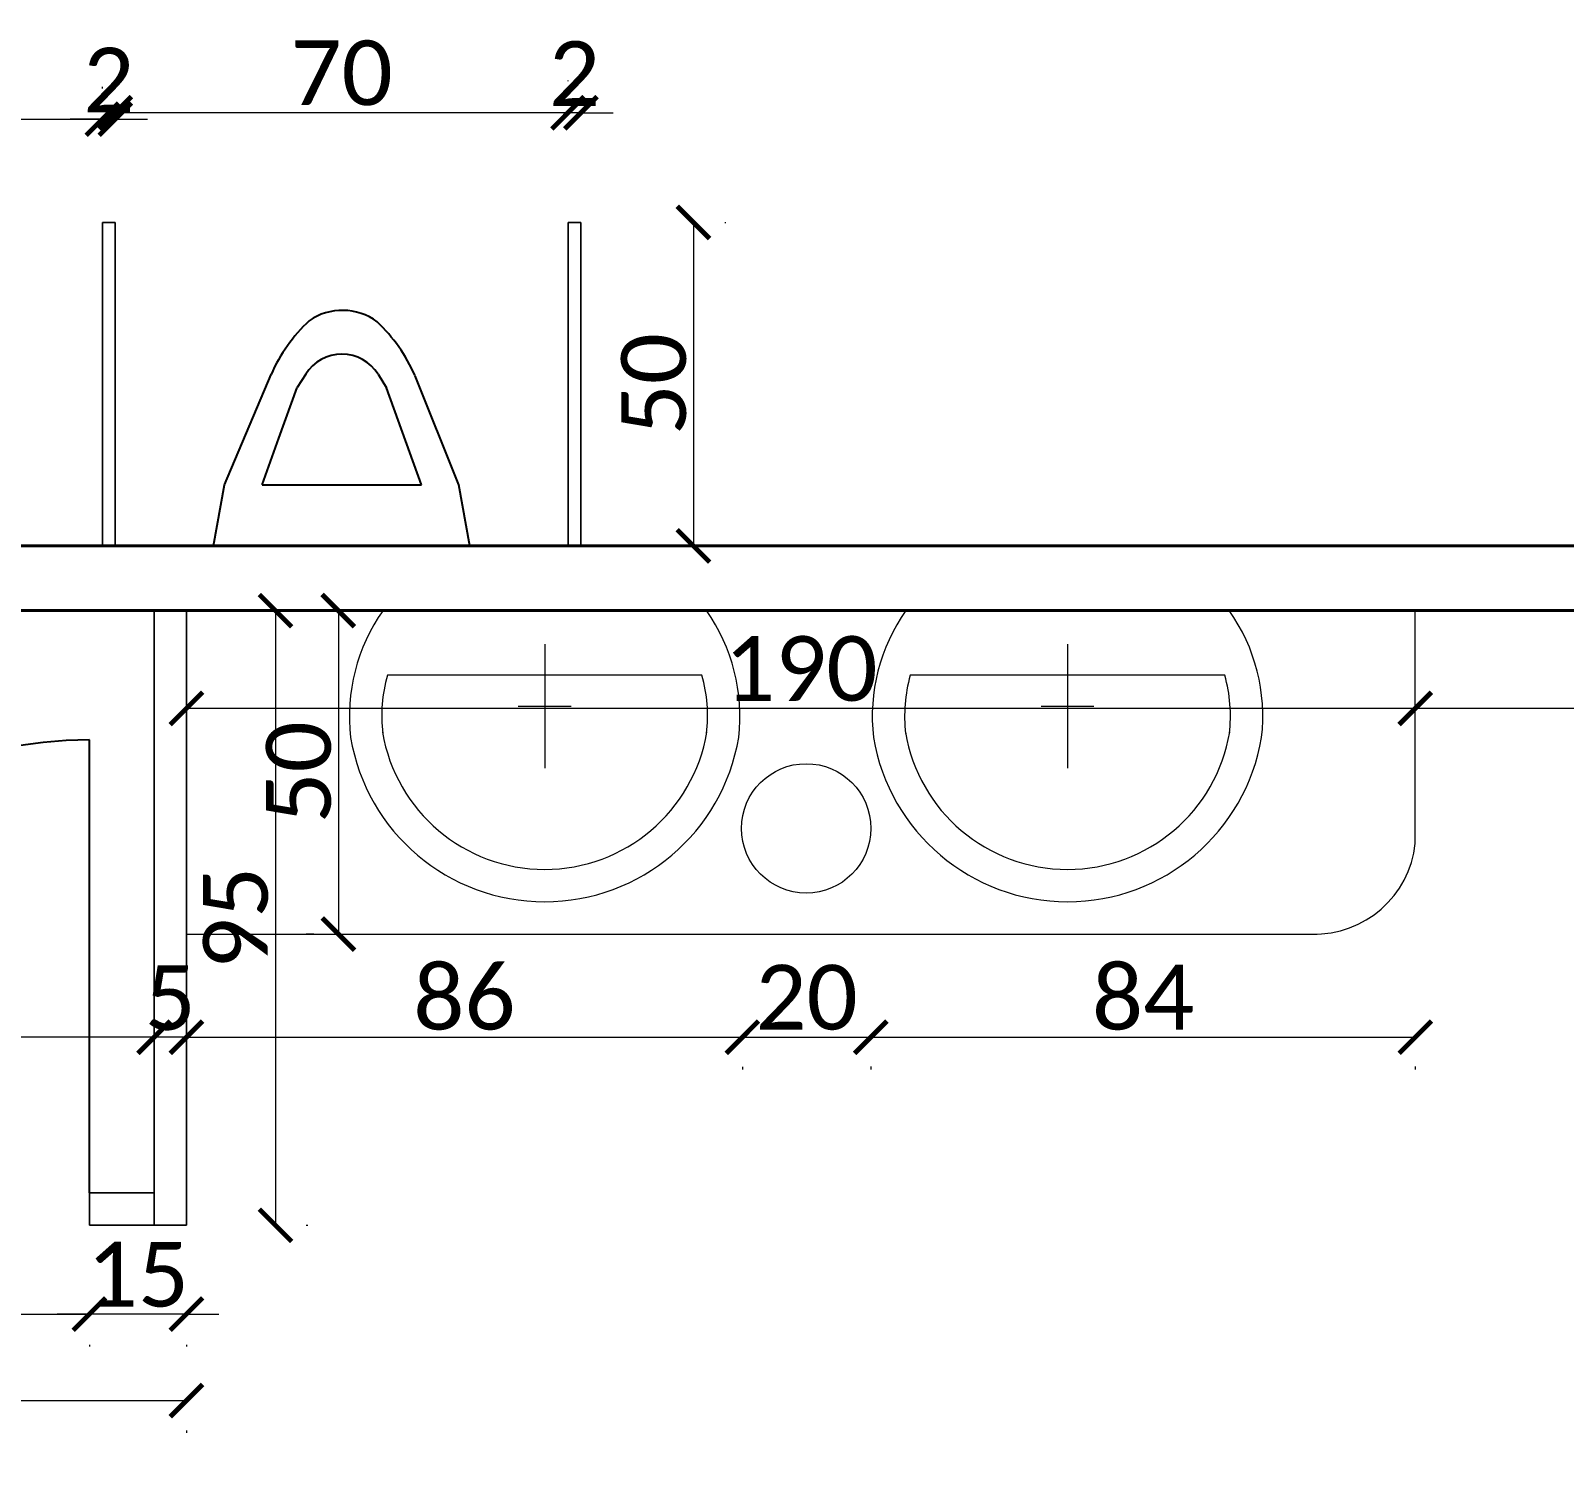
# Model space of a CAD drawing. Header units: centimetres. Extents: x -26724 to 60145, y -23645 to 6771.
# Drawn here: x 312.6 to 549.7, y 4637.1 to 4859.6 of the extents above; entities that cross this region are included whole.
import ezdxf

# ---------------------------------------------------------------- set-up
doc = ezdxf.new("R2010")
doc.units = ezdxf.units.CM
doc.linetypes.add('AUSGEZOGEN', pattern=[0])
doc.linetypes.add('PUNKT2_S9', pattern=[0.35, 0.15, -0.1, 0, -0.1])
for name, color, linetype, lineweight in [('2.IZGLED', 7, 'Continuous', 13), ('4.KOTE', 88, 'Continuous', 15), ('namjestaj', 150, 'Continuous', 5), ('vrata', 83, 'Continuous', 18), ('XR$5$Spezialverglasung', 252, 'PUNKT2_S9', 13), ('XR$5$Wand Mauerwerk nicht tragend', 252, 'PUNKT2_S9', 13), ('XR$6$STANDARD_1', 7, 'AUSGEZOGEN', 13), ('zid', 7, 'Continuous', 40)]:
    doc.layers.add(name, color=color, linetype=linetype, lineweight=lineweight)
doc.styles.get("Standard").update_dxf_attribs({"font": 'calibri.ttf'})
doc.dimstyles.new('ja 1 50', dxfattribs={"dimtxt": 10, "dimasz": 5, "dimexe": 5, "dimexo": 5, "dimgap": 1, "dimtad": 1, "dimdec": 0, "dimtxsty": 'Standard', "dimblk": 'ARCHTICK', "dimcen": 2.5, "dimclrd": 256, "dimclrt": 7, "dimadec": 0, "dimazin": 0, "dimtfac": 1, "dimtdec": 0, "dimtix": 1, "dimtmove": 1, "dimatfit": 3, "dimldrblk": 'ARCHTICK', "dimfxl": 10, "dimfxlon": 1, "dimlwd": 0, "dimlwe": 9, "dimarcsym": 0})

# ---------------------------------------------------------------- blocks, each defined once
blk = doc.blocks.new('gggggg')
at = {"layer": 'namjestaj'}
for p, q in [((-427.02, 2877.23), (-427.02, 2858.11)), ((-402.7, 2872.44), (-451.34, 2872.44)), ((-431.11, 2867.67), (-422.93, 2867.67))]:
    blk.add_line(p, q, dxfattribs=at)
for centre, radius, start, end in [((-429.01, 2866.13), 28.2, 144.6736, 186.7057), ((-425.03, 2866.13), 28.2, 353.2943, 35.3264), ((-429.01, 2866.13), 23.2, 164.2253, 186.7057), ((-425.03, 2866.13), 23.2, 353.2943, 15.7747), ((-427.02, 2867.86), 30.42, 189.4953, 350.5047), ((-427.02, 2867.86), 25.42, 189.4953, 350.5047)]:
    blk.add_arc(centre, radius, start, end, dxfattribs=at)
blk = doc.blocks.new('_ArchTick')
at = {"color": 0, "linetype": 'ByBlock', "const_width": 0.15}
blk.add_lwpolyline([(-0.5, -0.5), (0.5, 0.5)], dxfattribs=at)
blk = doc.blocks.new('*D2355')
at = {"layer": '4.KOTE', "color": 0, "lineweight": 9, "transparency": 16777216}
for p, q in [((526.69, 4759.74), (526.69, 4759.84)), ((601.69, 4750.08), (601.69, 4749.84))]:
    blk.add_line(p, q, dxfattribs=at)
at = {"layer": '4.KOTE', "lineweight": 0, "transparency": 16777216}
blk.add_line((601.69, 4754.84), (526.69, 4754.84), dxfattribs=at)
at = {"layer": 'Defpoints', "color": 0, "transparency": 16777216}
for p in [(601.69, 4769.96, 1216.69), (526.69, 4754.84), (526.69, 4751.96, 1216.69)]:
    blk.add_point(p, dxfattribs=at)
at = {"layer": '4.KOTE', "lineweight": 0, "transparency": 16777216, "xscale": 5, "yscale": 5, "zscale": 5, "rotation": 180}
blk.add_blockref('_ArchTick', (526.69, 4754.84), dxfattribs=at)
at = {"layer": '4.KOTE', "lineweight": 0, "transparency": 16777216, "xscale": 5, "yscale": 5, "zscale": 5}
blk.add_blockref('_ArchTick', (601.69, 4754.84), dxfattribs=at)
at = {"layer": '4.KOTE', "color": 7, "transparency": 16777216, "insert": (564.19, 4760.91), "char_height": 10, "attachment_point": 5}
blk.add_mtext('75', dxfattribs=at)
blk = doc.blocks.new('*D2356')
at = {"layer": '4.KOTE', "color": 0, "lineweight": 9, "transparency": 16777216}
for p, q in [((526.69, 4759.74), (526.69, 4759.84)), ((336.69, 4749.98), (336.69, 4749.84))]:
    blk.add_line(p, q, dxfattribs=at)
at = {"layer": '4.KOTE', "lineweight": 0, "transparency": 16777216}
blk.add_line((526.69, 4754.84), (336.69, 4754.84), dxfattribs=at)
at = {"layer": 'Defpoints', "color": 0, "transparency": 16777216}
for p in [(336.69, 4761.92, 1216.69), (336.69, 4754.84), (526.69, 4751.96, 1216.69)]:
    blk.add_point(p, dxfattribs=at)
at = {"layer": '4.KOTE', "lineweight": 0, "transparency": 16777216, "xscale": 5, "yscale": 5, "zscale": 5, "rotation": 180}
blk.add_blockref('_ArchTick', (336.69, 4754.84), dxfattribs=at)
at = {"layer": '4.KOTE', "lineweight": 0, "transparency": 16777216, "xscale": 5, "yscale": 5, "zscale": 5}
blk.add_blockref('_ArchTick', (526.69, 4754.84), dxfattribs=at)
at = {"layer": '4.KOTE', "color": 7, "transparency": 16777216, "insert": (431.69, 4760.96), "char_height": 10, "attachment_point": 5}
blk.add_mtext('190', dxfattribs=at)
blk = doc.blocks.new('*D2357')
at = {"layer": '4.KOTE', "color": 0, "lineweight": 9, "transparency": 16777216}
for p, q in [((356.41, 4769.96), (355.18, 4769.96)), ((356.41, 4719.96), (355.18, 4719.96))]:
    blk.add_line(p, q, dxfattribs=at)
at = {"layer": '4.KOTE', "lineweight": 0, "transparency": 16777216}
blk.add_line((360.18, 4769.96), (360.18, 4719.96), dxfattribs=at)
at = {"layer": 'Defpoints', "color": 0, "transparency": 16777216}
for p in [(455.36, 4769.96, 1216.69), (360.18, 4719.96), (455.36, 4719.96, 1216.69)]:
    blk.add_point(p, dxfattribs=at)
at = {"layer": '4.KOTE', "lineweight": 0, "transparency": 16777216, "xscale": 5, "yscale": 5, "zscale": 5}
for p, rotation in [((360.18, 4769.96), 90), ((360.18, 4719.96), 270)]:
    blk.add_blockref('_ArchTick', p, dxfattribs=dict(at, rotation=rotation))
at = {"layer": '4.KOTE', "color": 7, "transparency": 16777216, "insert": (354.06, 4744.96), "char_height": 10, "attachment_point": 5, "rotation": 90}
blk.add_mtext('50', dxfattribs=at)
blk = doc.blocks.new('*D2358')
at = {"layer": '4.KOTE', "lineweight": 0, "transparency": 16777216}
blk.add_line((336.69, 4704.03), (422.65, 4704.03), dxfattribs=at)
at = {"layer": '4.KOTE', "color": 0, "lineweight": 9, "transparency": 16777216}
for p, q in [((336.69, 4699.29), (336.69, 4699.03)), ((422.65, 4699.47), (422.65, 4699.03))]:
    blk.add_line(p, q, dxfattribs=at)
at = {"layer": 'Defpoints', "color": 0, "transparency": 16777216}
for p in [(422.65, 4734.62, 1216.69), (336.69, 4719.96, 1216.69), (422.65, 4704.03)]:
    blk.add_point(p, dxfattribs=at)
at = {"layer": '4.KOTE', "lineweight": 0, "transparency": 16777216, "xscale": 5, "yscale": 5, "zscale": 5, "rotation": 180}
blk.add_blockref('_ArchTick', (336.69, 4704.03), dxfattribs=at)
at = {"layer": '4.KOTE', "lineweight": 0, "transparency": 16777216, "xscale": 5, "yscale": 5, "zscale": 5}
blk.add_blockref('_ArchTick', (422.65, 4704.03), dxfattribs=at)
at = {"layer": '4.KOTE', "color": 7, "transparency": 16777216, "insert": (379.67, 4710.15), "char_height": 10, "attachment_point": 5}
blk.add_mtext('86', dxfattribs=at)
blk = doc.blocks.new('*D2359')
at = {"layer": '4.KOTE', "lineweight": 0, "transparency": 16777216}
blk.add_line((422.65, 4704.03), (442.5, 4704.03), dxfattribs=at)
at = {"layer": '4.KOTE', "color": 0, "lineweight": 9, "transparency": 16777216}
for p, q in [((422.65, 4699.47), (422.65, 4699.03)), ((442.5, 4699.49), (442.5, 4699.03))]:
    blk.add_line(p, q, dxfattribs=at)
at = {"layer": 'Defpoints', "color": 0, "transparency": 16777216}
for p in [(442.5, 4736.1, 1216.69), (422.65, 4734.62, 1216.69), (442.5, 4704.03)]:
    blk.add_point(p, dxfattribs=at)
at = {"layer": '4.KOTE', "lineweight": 0, "transparency": 16777216, "xscale": 5, "yscale": 5, "zscale": 5, "rotation": 180}
blk.add_blockref('_ArchTick', (422.65, 4704.03), dxfattribs=at)
at = {"layer": '4.KOTE', "lineweight": 0, "transparency": 16777216, "xscale": 5, "yscale": 5, "zscale": 5}
blk.add_blockref('_ArchTick', (442.5, 4704.03), dxfattribs=at)
at = {"layer": '4.KOTE', "color": 7, "transparency": 16777216, "insert": (432.58, 4710.15), "char_height": 10, "attachment_point": 5}
blk.add_mtext('20', dxfattribs=at)
blk = doc.blocks.new('*D2360')
at = {"layer": '4.KOTE', "lineweight": 0, "transparency": 16777216}
blk.add_line((442.5, 4704.03), (526.69, 4704.03), dxfattribs=at)
at = {"layer": '4.KOTE', "color": 0, "lineweight": 9, "transparency": 16777216}
for p, q in [((442.5, 4699.49), (442.5, 4699.03)), ((526.69, 4699.52), (526.69, 4699.03))]:
    blk.add_line(p, q, dxfattribs=at)
at = {"layer": 'Defpoints', "color": 0, "transparency": 16777216}
for p in [(526.69, 4739.06, 1216.69), (442.5, 4736.1, 1216.69), (526.69, 4704.03)]:
    blk.add_point(p, dxfattribs=at)
at = {"layer": '4.KOTE', "lineweight": 0, "transparency": 16777216, "xscale": 5, "yscale": 5, "zscale": 5, "rotation": 180}
blk.add_blockref('_ArchTick', (442.5, 4704.03), dxfattribs=at)
at = {"layer": '4.KOTE', "lineweight": 0, "transparency": 16777216, "xscale": 5, "yscale": 5, "zscale": 5}
blk.add_blockref('_ArchTick', (526.69, 4704.03), dxfattribs=at)
at = {"layer": '4.KOTE', "color": 7, "transparency": 16777216, "insert": (484.6, 4710.15), "char_height": 10, "attachment_point": 5}
blk.add_mtext('84', dxfattribs=at)
blk = doc.blocks.new('*D2361')
at = {"layer": '4.KOTE', "lineweight": 0, "transparency": 16777216}
for p, q in [((331.69, 4704.03), (326.69, 4704.03)), ((336.69, 4704.03), (331.69, 4704.03)), ((336.69, 4704.03), (341.69, 4704.03))]:
    blk.add_line(p, q, dxfattribs=at)
at = {"layer": '4.KOTE', "color": 0, "lineweight": 9, "transparency": 16777216}
for p, q in [((331.69, 4699.9), (331.69, 4699.03)), ((336.69, 4699.9), (336.69, 4699.03))]:
    blk.add_line(p, q, dxfattribs=at)
at = {"layer": 'Defpoints', "color": 0, "transparency": 16777216}
for p in [(331.69, 4769.96, 1216.69), (336.69, 4769.96, 1216.69), (331.69, 4704.03)]:
    blk.add_point(p, dxfattribs=at)
at = {"layer": '4.KOTE', "lineweight": 0, "transparency": 16777216, "xscale": 5, "yscale": 5, "zscale": 5}
blk.add_blockref('_ArchTick', (331.69, 4704.03), dxfattribs=at)
at = {"layer": '4.KOTE', "lineweight": 0, "transparency": 16777216, "xscale": 5, "yscale": 5, "zscale": 5, "rotation": 180}
blk.add_blockref('_ArchTick', (336.69, 4704.03), dxfattribs=at)
at = {"layer": '4.KOTE', "color": 7, "transparency": 16777216, "insert": (334.19, 4710.1), "char_height": 10, "attachment_point": 5}
blk.add_mtext('5', dxfattribs=at)
blk = doc.blocks.new('*D2362')
at = {"layer": '4.KOTE', "lineweight": 0, "transparency": 16777216}
blk.add_line((331.69, 4704.03), (181.69, 4704.03), dxfattribs=at)
at = {"layer": '4.KOTE', "color": 0, "lineweight": 9, "transparency": 16777216}
for p, q in [((181.69, 4699.9), (181.69, 4699.03)), ((331.69, 4699.9), (331.69, 4699.03))]:
    blk.add_line(p, q, dxfattribs=at)
at = {"layer": 'Defpoints', "color": 0, "transparency": 16777216}
for p in [(181.69, 4769.96, 1216.69), (331.69, 4769.96, 1216.69), (181.69, 4704.03)]:
    blk.add_point(p, dxfattribs=at)
at = {"layer": '4.KOTE', "lineweight": 0, "transparency": 16777216, "xscale": 5, "yscale": 5, "zscale": 5, "rotation": 180}
blk.add_blockref('_ArchTick', (181.69, 4704.03), dxfattribs=at)
at = {"layer": '4.KOTE', "lineweight": 0, "transparency": 16777216, "xscale": 5, "yscale": 5, "zscale": 5}
blk.add_blockref('_ArchTick', (331.69, 4704.03), dxfattribs=at)
at = {"layer": '4.KOTE', "color": 7, "transparency": 16777216, "insert": (256.69, 4710.15), "char_height": 10, "attachment_point": 5}
blk.add_mtext('150', dxfattribs=at)
blk = doc.blocks.new('*D2372')
at = {"layer": '4.KOTE', "color": 0, "lineweight": 9, "transparency": 16777216}
for p, q in [((253.69, 4850.65), (253.69, 4850.91)), ((323.69, 4850.65), (323.69, 4850.91))]:
    blk.add_line(p, q, dxfattribs=at)
at = {"layer": '4.KOTE', "lineweight": 0, "transparency": 16777216}
blk.add_line((253.69, 4845.91), (323.69, 4845.91), dxfattribs=at)
at = {"layer": 'Defpoints', "color": 0, "transparency": 16777216}
for p in [(323.69, 4845.91), (253.69, 4829.96, 1216.69), (323.69, 4829.96, 1216.69)]:
    blk.add_point(p, dxfattribs=at)
at = {"layer": '4.KOTE', "lineweight": 0, "transparency": 16777216, "xscale": 5, "yscale": 5, "zscale": 5, "rotation": 180}
blk.add_blockref('_ArchTick', (253.69, 4845.91), dxfattribs=at)
at = {"layer": '4.KOTE', "lineweight": 0, "transparency": 16777216, "xscale": 5, "yscale": 5, "zscale": 5}
blk.add_blockref('_ArchTick', (323.69, 4845.91), dxfattribs=at)
at = {"layer": '4.KOTE', "color": 7, "transparency": 16777216, "insert": (288.69, 4852.03), "char_height": 10, "attachment_point": 5}
blk.add_mtext('70', dxfattribs=at)
blk = doc.blocks.new('*D2373')
at = {"layer": '4.KOTE', "color": 0, "lineweight": 9, "transparency": 16777216}
for p, q in [((323.69, 4850.65), (323.69, 4850.91)), ((325.69, 4850.65), (325.69, 4850.91))]:
    blk.add_line(p, q, dxfattribs=at)
at = {"layer": '4.KOTE', "lineweight": 0, "transparency": 16777216}
for p, q in [((323.69, 4845.91), (318.69, 4845.91)), ((323.69, 4845.91), (325.69, 4845.91)), ((325.69, 4845.91), (330.69, 4845.91))]:
    blk.add_line(p, q, dxfattribs=at)
at = {"layer": 'Defpoints', "color": 0, "transparency": 16777216}
for p in [(325.69, 4845.91), (323.69, 4829.96, 1216.69), (325.69, 4829.96, 1216.69)]:
    blk.add_point(p, dxfattribs=at)
at = {"layer": '4.KOTE', "lineweight": 0, "transparency": 16777216, "xscale": 5, "yscale": 5, "zscale": 5}
blk.add_blockref('_ArchTick', (323.69, 4845.91), dxfattribs=at)
at = {"layer": '4.KOTE', "lineweight": 0, "transparency": 16777216, "xscale": 5, "yscale": 5, "zscale": 5, "rotation": 180}
blk.add_blockref('_ArchTick', (325.69, 4845.91), dxfattribs=at)
at = {"layer": '4.KOTE', "color": 7, "transparency": 16777216, "insert": (324.69, 4851.96), "char_height": 10, "attachment_point": 5}
blk.add_mtext('2', dxfattribs=at)
blk = doc.blocks.new('*D2334')
at = {"layer": '4.KOTE', "lineweight": 0, "transparency": 16777216}
for p, q in [((321.69, 4661.23), (316.69, 4661.23)), ((336.69, 4661.23), (321.69, 4661.23)), ((336.69, 4661.23), (341.69, 4661.23))]:
    blk.add_line(p, q, dxfattribs=at)
at = {"layer": '4.KOTE', "color": 0, "lineweight": 9, "transparency": 16777216}
for p, q in [((321.69, 4656.46), (321.69, 4656.23)), ((336.69, 4656.46), (336.69, 4656.23))]:
    blk.add_line(p, q, dxfattribs=at)
at = {"layer": 'Defpoints', "color": 0, "transparency": 16777216}
for p in [(321.69, 4674.96, 1216.69), (336.69, 4674.96, 1216.69), (321.69, 4661.23)]:
    blk.add_point(p, dxfattribs=at)
at = {"layer": '4.KOTE', "lineweight": 0, "transparency": 16777216, "xscale": 5, "yscale": 5, "zscale": 5}
blk.add_blockref('_ArchTick', (321.69, 4661.23), dxfattribs=at)
at = {"layer": '4.KOTE', "lineweight": 0, "transparency": 16777216, "xscale": 5, "yscale": 5, "zscale": 5, "rotation": 180}
blk.add_blockref('_ArchTick', (336.69, 4661.23), dxfattribs=at)
at = {"layer": '4.KOTE', "color": 7, "transparency": 16777216, "insert": (329.19, 4667.32), "char_height": 10, "attachment_point": 5}
blk.add_mtext('15', dxfattribs=at)
blk = doc.blocks.new('*D2335')
at = {"layer": '4.KOTE', "color": 0, "lineweight": 9, "transparency": 16777216}
for p, q in [((250.69, -4.21), (250.69, -18.73)), ((321.69, -18.5), (321.69, -18.73))]:
    blk.add_line(p, q, dxfattribs=at)
at = {"layer": '4.KOTE', "lineweight": 0, "transparency": 16777216}
blk.add_line((321.69, -13.73), (250.69, -13.73), dxfattribs=at)
at = {"layer": 'Defpoints', "color": 0, "transparency": 16777216}
for p in [(250.69, 4674.96, 1216.69), (321.69, 0, 1216.69), (250.69, -13.73)]:
    blk.add_point(p, dxfattribs=at)
at = {"layer": '4.KOTE', "lineweight": 0, "transparency": 16777216, "xscale": 5, "yscale": 5, "zscale": 5, "rotation": 180}
blk.add_blockref('_ArchTick', (250.69, -13.73), dxfattribs=at)
at = {"layer": '4.KOTE', "lineweight": 0, "transparency": 16777216, "xscale": 5, "yscale": 5, "zscale": 5}
blk.add_blockref('_ArchTick', (321.69, -13.73), dxfattribs=at)
at = {"layer": '4.KOTE', "color": 7, "transparency": 16777216, "insert": (286.19, -7.7), "char_height": 10, "attachment_point": 5}
blk.add_mtext('71', dxfattribs=at)
blk = doc.blocks.new('*D2337')
at = {"layer": '4.KOTE', "lineweight": 0, "transparency": 16777216}
blk.add_line((250.69, 4661.23), (321.69, 4661.23), dxfattribs=at)
at = {"layer": '4.KOTE', "color": 0, "lineweight": 9, "transparency": 16777216}
for p, q in [((250.69, 4656.46), (250.69, 4656.23)), ((321.69, 4656.46), (321.69, 4656.23))]:
    blk.add_line(p, q, dxfattribs=at)
at = {"layer": 'Defpoints', "color": 0, "transparency": 16777216}
for p in [(250.69, 4674.96, 1216.69), (321.69, 4674.96, 1216.69), (321.69, 4661.23)]:
    blk.add_point(p, dxfattribs=at)
at = {"layer": '4.KOTE', "lineweight": 0, "transparency": 16777216, "xscale": 5, "yscale": 5, "zscale": 5, "rotation": 180}
blk.add_blockref('_ArchTick', (250.69, 4661.23), dxfattribs=at)
at = {"layer": '4.KOTE', "lineweight": 0, "transparency": 16777216, "xscale": 5, "yscale": 5, "zscale": 5}
blk.add_blockref('_ArchTick', (321.69, 4661.23), dxfattribs=at)
at = {"layer": '4.KOTE', "color": 7, "transparency": 16777216, "insert": (286.19, 4667.27), "char_height": 10, "attachment_point": 5}
blk.add_mtext('71', dxfattribs=at)
blk = doc.blocks.new('*D2338')
at = {"layer": '4.KOTE', "lineweight": 0, "transparency": 16777216}
blk.add_line((181.69, 4647.87), (336.69, 4647.87), dxfattribs=at)
at = {"layer": '4.KOTE', "color": 0, "lineweight": 9, "transparency": 16777216}
for p, q in [((181.69, 4643.26), (181.69, 4642.87)), ((336.69, 4643.26), (336.69, 4642.87))]:
    blk.add_line(p, q, dxfattribs=at)
at = {"layer": 'Defpoints', "color": 0, "transparency": 16777216}
for p in [(181.69, 4674.96, 1216.69), (336.69, 4674.96, 1216.69), (336.69, 4647.87)]:
    blk.add_point(p, dxfattribs=at)
at = {"layer": '4.KOTE', "lineweight": 0, "transparency": 16777216, "xscale": 5, "yscale": 5, "zscale": 5, "rotation": 180}
blk.add_blockref('_ArchTick', (181.69, 4647.87), dxfattribs=at)
at = {"layer": '4.KOTE', "lineweight": 0, "transparency": 16777216, "xscale": 5, "yscale": 5, "zscale": 5}
blk.add_blockref('_ArchTick', (336.69, 4647.87), dxfattribs=at)
at = {"layer": '4.KOTE', "color": 7, "transparency": 16777216, "insert": (259.19, 4653.95), "char_height": 10, "attachment_point": 5}
blk.add_mtext('155', dxfattribs=at)
blk = doc.blocks.new('*D2343')
at = {"layer": '4.KOTE', "lineweight": 0, "transparency": 16777216}
blk.add_line((350.45, 4769.96), (350.45, 4674.96), dxfattribs=at)
at = {"layer": '4.KOTE', "color": 0, "lineweight": 9, "transparency": 16777216}
for p, q in [((355.22, 4769.96), (355.45, 4769.96)), ((355.22, 4674.96), (355.45, 4674.96))]:
    blk.add_line(p, q, dxfattribs=at)
at = {"layer": 'Defpoints', "color": 0, "transparency": 16777216}
for p in [(336.69, 4769.96, 1216.69), (336.69, 4674.96, 1216.69), (350.45, 4674.96)]:
    blk.add_point(p, dxfattribs=at)
at = {"layer": '4.KOTE', "lineweight": 0, "transparency": 16777216, "xscale": 5, "yscale": 5, "zscale": 5}
for p, rotation in [((350.45, 4769.96), 90), ((350.45, 4674.96), 270)]:
    blk.add_blockref('_ArchTick', p, dxfattribs=dict(at, rotation=rotation))
at = {"layer": '4.KOTE', "color": 7, "transparency": 16777216, "insert": (344.32, 4722.46), "char_height": 10, "attachment_point": 5, "rotation": 90}
blk.add_mtext('95', dxfattribs=at)
blk = doc.blocks.new('*D2345')
at = {"layer": '4.KOTE', "lineweight": 0, "transparency": 16777216}
blk.add_line((415.08, 4829.96), (415.08, 4779.96), dxfattribs=at)
at = {"layer": '4.KOTE', "color": 0, "lineweight": 9, "transparency": 16777216}
for p, q in [((419.94, 4829.96), (420.08, 4829.96)), ((419.79, 4779.96), (420.08, 4779.96))]:
    blk.add_line(p, q, dxfattribs=at)
at = {"layer": 'Defpoints', "color": 0, "transparency": 16777216}
for p in [(396.38, 4829.96, 2433.38), (396.38, 4779.96, 1216.69), (415.08, 4779.96)]:
    blk.add_point(p, dxfattribs=at)
at = {"layer": '4.KOTE', "lineweight": 0, "transparency": 16777216, "xscale": 5, "yscale": 5, "zscale": 5}
for p, rotation in [((415.08, 4829.96), 90), ((415.08, 4779.96), 270)]:
    blk.add_blockref('_ArchTick', p, dxfattribs=dict(at, rotation=rotation))
at = {"layer": '4.KOTE', "color": 7, "transparency": 16777216, "insert": (408.96, 4804.96), "char_height": 10, "attachment_point": 5, "rotation": 90}
blk.add_mtext('50', dxfattribs=at)
blk = doc.blocks.new('*D2817')
at = {"layer": '4.KOTE', "color": 0, "lineweight": 9, "transparency": 16777216}
for p, q in [((395.69, 4851.77), (395.69, 4851.91)), ((397.69, 4851.77), (397.69, 4851.91))]:
    blk.add_line(p, q, dxfattribs=at)
at = {"layer": '4.KOTE', "lineweight": 0, "transparency": 16777216}
for p, q in [((395.69, 4846.91), (390.69, 4846.91)), ((397.69, 4846.91), (395.69, 4846.91)), ((397.69, 4846.91), (402.69, 4846.91))]:
    blk.add_line(p, q, dxfattribs=at)
at = {"layer": 'Defpoints', "color": 0, "transparency": 16777216}
for p in [(395.69, 4846.91), (395.69, 4829.96, 2433.38), (397.69, 4829.96, 2433.38)]:
    blk.add_point(p, dxfattribs=at)
at = {"layer": '4.KOTE', "lineweight": 0, "transparency": 16777216, "xscale": 5, "yscale": 5, "zscale": 5}
blk.add_blockref('_ArchTick', (395.69, 4846.91), dxfattribs=at)
at = {"layer": '4.KOTE', "lineweight": 0, "transparency": 16777216, "xscale": 5, "yscale": 5, "zscale": 5, "rotation": 180}
blk.add_blockref('_ArchTick', (397.69, 4846.91), dxfattribs=at)
at = {"layer": '4.KOTE', "color": 7, "transparency": 16777216, "insert": (396.69, 4852.96), "char_height": 10, "attachment_point": 5}
blk.add_mtext('2', dxfattribs=at)
blk = doc.blocks.new('*D2818')
at = {"layer": '4.KOTE', "color": 0, "lineweight": 9, "transparency": 16777216}
for p, q in [((325.69, 4851.83), (325.69, 4851.91)), ((395.69, 4851.77), (395.69, 4851.91))]:
    blk.add_line(p, q, dxfattribs=at)
at = {"layer": '4.KOTE', "lineweight": 0, "transparency": 16777216}
blk.add_line((395.69, 4846.91), (325.69, 4846.91), dxfattribs=at)
at = {"layer": 'Defpoints', "color": 0, "transparency": 16777216}
for p in [(325.69, 4846.91), (325.69, 4845.91, 1216.69), (395.69, 4829.96, 2433.38)]:
    blk.add_point(p, dxfattribs=at)
at = {"layer": '4.KOTE', "lineweight": 0, "transparency": 16777216, "xscale": 5, "yscale": 5, "zscale": 5, "rotation": 180}
blk.add_blockref('_ArchTick', (325.69, 4846.91), dxfattribs=at)
at = {"layer": '4.KOTE', "lineweight": 0, "transparency": 16777216, "xscale": 5, "yscale": 5, "zscale": 5}
blk.add_blockref('_ArchTick', (395.69, 4846.91), dxfattribs=at)
at = {"layer": '4.KOTE', "color": 7, "transparency": 16777216, "insert": (360.69, 4853.03), "char_height": 10, "attachment_point": 5}
blk.add_mtext('70', dxfattribs=at)

msp = doc.modelspace()

# ---------------------------------------------------------------- linework, layer by layer
at = {"layer": '2.IZGLED', "transparency": 33554687}
for p, q in [((323.69, 4829.96, 2433.38), (323.69, 4779.96, 2433.38)), ((325.69, 4829.96, 2433.38), (323.69, 4829.96, 2433.38)), ((323.69, 4779.96, 2433.38), (323.69, 4829.96, 2433.38)), ((323.69, 4829.96, 2433.38), (325.69, 4829.96, 2433.38)), ((323.69, 4829.96, 2433.38), (323.69, 4829.96, 2433.38)), ((323.69, 4829.96, 2433.38), (325.69, 4829.96, 2433.38)), ((325.69, 4829.96, 2433.38), (323.69, 4829.96, 2433.38)), ((323.69, 4779.96, 2433.38), (323.69, 4829.96, 2433.38)), ((323.69, 4829.96, 2433.38), (323.69, 4829.96, 2433.38)), ((323.69, 4829.96, 2433.38), (323.69, 4779.96, 2433.38)), ((325.69, 4779.96, 2433.38), (325.69, 4829.96, 2433.38)), ((325.69, 4829.96, 2433.38), (325.69, 4779.96, 2433.38)), ((325.69, 4829.96, 2433.38), (325.69, 4829.96, 2433.38)), ((325.69, 4829.96, 2433.38), (325.69, 4829.96, 2433.38)), ((325.69, 4829.96, 2433.38), (325.69, 4779.96, 2433.38)), ((325.69, 4779.96, 2433.38), (325.69, 4829.96, 2433.38)), ((395.69, 4829.96, 2433.38), (395.69, 4779.96, 2433.38)), ((397.69, 4829.96, 2433.38), (395.69, 4829.96, 2433.38)), ((395.69, 4779.96, 2433.38), (395.69, 4829.96, 2433.38)), ((395.69, 4829.96, 2433.38), (397.69, 4829.96, 2433.38)), ((395.69, 4829.96, 2433.38), (395.69, 4829.96, 2433.38)), ((395.69, 4829.96, 2433.38), (397.69, 4829.96, 2433.38)), ((397.69, 4829.96, 2433.38), (395.69, 4829.96, 2433.38)), ((395.69, 4779.96, 2433.38), (395.69, 4829.96, 2433.38)), ((395.69, 4829.96, 2433.38), (395.69, 4829.96, 2433.38)), ((395.69, 4829.96, 2433.38), (395.69, 4779.96, 2433.38)), ((397.69, 4779.96, 2433.38), (397.69, 4829.96, 2433.38)), ((397.69, 4829.96, 2433.38), (397.69, 4779.96, 2433.38)), ((397.69, 4829.96, 2433.38), (397.69, 4829.96, 2433.38)), ((397.69, 4829.96, 2433.38), (397.69, 4829.96, 2433.38)), ((397.69, 4829.96, 2433.38), (397.69, 4779.96, 2433.38)), ((397.69, 4779.96, 2433.38), (397.69, 4829.96, 2433.38)), ((331.69, 4769.96, 1216.69), (331.69, 4674.96, 1216.69)), ((331.69, 4674.96, 1216.69), (331.69, 4769.96, 1216.69)), ((331.69, 4674.96, 1216.69), (331.69, 4769.96, 1216.69)), ((331.69, 4769.96, 1216.69), (331.69, 4674.96, 1216.69)), ((336.69, 4674.96, 1216.69), (336.69, 4769.96, 1216.69)), ((336.69, 4769.96, 1216.69), (336.69, 4674.96, 1216.69)), ((336.69, 4769.96, 1216.69), (336.69, 4674.96, 1216.69)), ((336.69, 4674.96, 1216.69), (336.69, 4769.96, 1216.69)), ((321.69, 4679.96, 1216.69), (321.69, 4674.96, 1216.69)), ((331.69, 4679.96, 1216.69), (321.69, 4679.96, 1216.69)), ((321.69, 4679.96, 1216.69), (321.69, 4674.96, 1216.69)), ((321.69, 4674.96, 1216.69), (321.69, 4679.96, 1216.69)), ((321.69, 4679.96, 1216.69), (331.69, 4679.96, 1216.69)), ((321.69, 4674.96, 1216.69), (321.69, 4679.96, 1216.69)), ((331.69, 4679.96, 1216.69), (321.69, 4679.96, 1216.69)), ((321.69, 4679.96, 1216.69), (331.69, 4679.96, 1216.69)), ((331.69, 4674.96, 1216.69), (331.69, 4679.96, 1216.69)), ((331.69, 4679.96, 1216.69), (331.69, 4674.96, 1216.69)), ((331.69, 4679.96, 1216.69), (331.69, 4679.96, 1216.69)), ((331.69, 4674.96, 1216.69), (331.69, 4679.96, 1216.69)), ((331.69, 4679.96, 1216.69), (331.69, 4679.96, 1216.69)), ((331.69, 4679.96, 1216.69), (331.69, 4674.96, 1216.69)), ((321.69, 4674.96, 1216.69), (331.69, 4674.96, 1216.69)), ((331.69, 4674.96, 1216.69), (321.69, 4674.96, 1216.69)), ((321.69, 4674.96, 1216.69), (331.69, 4674.96, 1216.69)), ((331.69, 4674.96, 1216.69), (321.69, 4674.96, 1216.69)), ((331.69, 4674.96, 1216.69), (331.69, 4674.96, 1216.69)), ((331.69, 4674.96, 1216.69), (331.69, 4674.96, 1216.69)), ((331.69, 4674.96, 1216.69), (336.69, 4674.96, 1216.69)), ((336.69, 4674.96, 1216.69), (331.69, 4674.96, 1216.69)), ((331.69, 4674.96, 1216.69), (331.69, 4674.96, 1216.69)), ((336.69, 4674.96, 1216.69), (331.69, 4674.96, 1216.69)), ((331.69, 4674.96, 1216.69), (331.69, 4674.96, 1216.69)), ((331.69, 4674.96, 1216.69), (336.69, 4674.96, 1216.69)), ((336.69, 4674.96, 1216.69), (336.69, 4674.96, 1216.69)), ((336.69, 4674.96, 1216.69), (336.69, 4674.96, 1216.69))]:
    msp.add_line(p, q, dxfattribs=at)
at = {"layer": '2.IZGLED', "elevation": 1216.69}
for points in [[(526.69, 4733.96), (526.69, 4769.96), (336.69, 4769.96), (336.69, 4719.96)], [(336.69, 4719.96), (511.53, 4719.96)]]:
    msp.add_lwpolyline(points, dxfattribs=at)
at = {"layer": '2.IZGLED'}
msp.add_circle((432.51, 4736.3, 1216.69), 10, dxfattribs=at)
msp.add_arc((511.11, 4735.63, 1216.69), 15.67, 268.4659, 353.9059, dxfattribs=at)
at = {"layer": 'vrata', "lineweight": 25, "ltscale": 12}
msp.add_line((321.69, 4679.95, 1216.69), (321.69, 4749.99, 1216.69), dxfattribs=at)
msp.add_arc((322.41, 4678.26, 1216.69), 71.74, 90.5735, 178.6383, dxfattribs=at)
at = {"layer": 'XR$5$Spezialverglasung', "color": 5, "linetype": 'AUSGEZOGEN', "lineweight": 18, "transparency": 33554687}
for p, q in [((323.69, 4779.96, 2433.38), (325.69, 4779.96, 2433.38)), ((325.69, 4779.96, 2433.38), (323.69, 4779.96, 2433.38)), ((323.69, 4779.96, 2433.38), (323.69, 4779.96, 2433.38)), ((325.69, 4779.96, 2433.38), (323.69, 4779.96, 2433.38)), ((323.69, 4779.96, 2433.38), (323.69, 4779.96, 2433.38)), ((323.69, 4779.96, 2433.38), (325.69, 4779.96, 2433.38)), ((325.69, 4779.96, 2433.38), (325.69, 4779.96, 2433.38)), ((325.69, 4779.96, 2433.38), (325.69, 4779.96, 2433.38)), ((395.69, 4779.96, 2433.38), (397.69, 4779.96, 2433.38)), ((397.69, 4779.96, 2433.38), (395.69, 4779.96, 2433.38)), ((395.69, 4779.96, 2433.38), (395.69, 4779.96, 2433.38)), ((397.69, 4779.96, 2433.38), (395.69, 4779.96, 2433.38)), ((395.69, 4779.96, 2433.38), (395.69, 4779.96, 2433.38)), ((395.69, 4779.96, 2433.38), (397.69, 4779.96, 2433.38)), ((397.69, 4779.96, 2433.38), (397.69, 4779.96, 2433.38)), ((397.69, 4779.96, 2433.38), (397.69, 4779.96, 2433.38))]:
    msp.add_line(p, q, dxfattribs=at)
at = {"layer": 'XR$5$Wand Mauerwerk nicht tragend', "color": 1, "linetype": 'AUSGEZOGEN', "lineweight": 18, "transparency": 33554687}
for p, q in [((336.69, 4769.96, 1216.69), (331.69, 4769.96, 1216.69)), ((331.69, 4769.96, 1216.69), (336.69, 4769.96, 1216.69)), ((331.69, 4769.96, 1216.69), (331.69, 4769.96, 1216.69)), ((331.69, 4769.96, 1216.69), (336.69, 4769.96, 1216.69)), ((336.69, 4769.96, 1216.69), (331.69, 4769.96, 1216.69)), ((331.69, 4769.96, 1216.69), (331.69, 4769.96, 1216.69)), ((336.69, 4769.96, 1216.69), (336.69, 4769.96, 1216.69)), ((336.69, 4769.96, 1216.69), (336.69, 4769.96, 1216.69))]:
    msp.add_line(p, q, dxfattribs=at)
at = {"layer": 'XR$6$STANDARD_1', "color": 7, "linetype": 'AUSGEZOGEN', "lineweight": -3, "transparency": 33554687}
for p, q in [((342.58, 4789.41, 2433.38), (349.78, 4806.46, 2433.38)), ((355.14, 4806.51, 2433.38), (353.83, 4804.42, 2433.38)), ((366.33, 4806.49, 2433.38), (367.63, 4804.4, 2433.38)), ((351, 4796.62, 2433.38), (353.83, 4804.42, 2433.38)), ((373.01, 4789.41, 2433.38), (367.63, 4804.4, 2433.38)), ((378.83, 4789.41, 2433.38), (372.03, 4806.27, 2433.38)), ((348.38, 4789.4, 2433.38), (351, 4796.62, 2433.38)), ((340.86, 4779.96, 2433.38), (342.58, 4789.41, 2433.38)), ((348.38, 4789.41, 2433.38), (373.01, 4789.41, 2433.38)), ((380.52, 4779.96, 2433.38), (378.83, 4789.41, 2433.38)), ((340.86, 4779.96, 2433.38), (380.52, 4779.96, 2433.38))]:
    msp.add_line(p, q, dxfattribs=at)
for centre, radius, start, end in [((360.81, 4807.35, 2433.38), 9.02, 53.3591, 124.8614), ((373.48, 4795.91, 2433.38), 25.94, 133.4181, 156.0066), ((348.3, 4795.81, 2433.38), 25.94, 23.7906, 46.3792), ((360.73, 4803, 2433.38), 6.6, 31.9495, 147.8478)]:
    msp.add_arc(centre, radius, start, end, dxfattribs=at)
at = {"layer": 'zid', "transparency": 33554687}
for p, q in [((806.69, 4779.96, 1216.69), (181.69, 4779.96, 1216.69)), ((181.69, 4779.96, 1216.69), (806.69, 4779.96, 1216.69)), ((181.69, 4779.96, 1216.69), (806.69, 4779.96, 1216.69)), ((806.69, 4779.96, 1216.69), (181.69, 4779.96, 1216.69)), ((181.69, 4769.96, 1216.69), (806.69, 4769.96, 1216.69)), ((806.69, 4769.96, 1216.69), (181.69, 4769.96, 1216.69)), ((806.69, 4769.96, 1216.69), (181.69, 4769.96, 1216.69)), ((181.69, 4769.96, 1216.69), (806.69, 4769.96, 1216.69))]:
    msp.add_line(p, q, dxfattribs=at)

# ---------------------------------------------------------------- block references
at = {"layer": 'vrata'}
for p in [(819.1, 1887.52, 1216.69), (899.94, 1887.52, 1216.69)]:
    msp.add_blockref('gggggg', p, dxfattribs=at)

# ---------------------------------------------------------------- dimensions: what is measured, and where the dimension line sits
at = {"layer": '4.KOTE'}
for base, p1, p2, picture, middle in [((325.69, 4846.91), (395.69, 4829.96, 2433.38), (325.69, 4845.91, 1216.69), '*D2818', (360.69, 4853.03)), ((395.69, 4846.91), (397.69, 4829.96, 2433.38), (395.69, 4829.96, 2433.38), '*D2817', (396.69, 4852.96)), ((323.69, 4845.91, 1216.69), (253.69, 4829.96, 2433.38), (323.69, 4829.96, 2433.38), '*D2372', (288.69, 4852.03, 1216.69)), ((325.69, 4845.91, 1216.69), (323.69, 4829.96, 2433.38), (325.69, 4829.96, 2433.38), '*D2373', (324.69, 4851.96, 1216.69)), ((181.69, 4704.03), (331.69, 4769.96, 1216.69), (181.69, 4769.96, 1216.69), '*D2362', (256.69, 4710.15)), ((331.69, 4704.03), (336.69, 4769.96, 1216.69), (331.69, 4769.96, 1216.69), '*D2361', (334.19, 4710.1)), ((526.69, 4754.84), (601.69, 4769.96, 1216.69), (526.69, 4751.96, 1216.69), '*D2355', (564.19, 4760.91)), ((336.69, 4754.84), (526.69, 4751.96, 1216.69), (336.69, 4761.92, 1216.69), '*D2356', (431.69, 4760.96)), ((526.69, 4704.03), (442.5, 4736.1, 1216.69), (526.69, 4739.06, 1216.69), '*D2360', (484.6, 4710.15)), ((442.5, 4704.03), (422.65, 4734.62, 1216.69), (442.5, 4736.1, 1216.69), '*D2359', (432.58, 4710.15)), ((422.65, 4704.03), (336.69, 4719.96, 1216.69), (422.65, 4734.62, 1216.69), '*D2358', (379.67, 4710.15)), ((336.69, 4647.87), (181.69, 4674.96, 1216.69), (336.69, 4674.96, 1216.69), '*D2338', (259.19, 4653.95)), ((250.69, -13.73), (321.69, 0, 1216.69), (250.69, 4674.96, 1216.69), '*D2335', (286.19, -7.7)), ((321.69, 4661.23), (250.69, 4674.96, 1216.69), (321.69, 4674.96, 1216.69), '*D2337', (286.19, 4667.27)), ((321.69, 4661.23), (336.69, 4674.96, 1216.69), (321.69, 4674.96, 1216.69), '*D2334', (329.19, 4667.32))]:
    dim = msp.add_linear_dim(base=base, p1=p1, p2=p2, dimstyle='ja 1 50', dxfattribs=at)
    dim.commit()
    dim.dimension.update_dxf_attribs({"geometry": picture, "text_midpoint": middle})
for base, p1, p2, picture, middle in [((415.08, 4779.96), (396.38, 4829.96, 2433.38), (396.38, 4779.96, 1216.69), '*D2345', (408.96, 4804.96)), ((350.45, 4674.96), (336.69, 4769.96, 1216.69), (336.69, 4674.96, 1216.69), '*D2343', (344.32, 4722.46)), ((360.18, 4719.96), (455.36, 4769.96, 1216.69), (455.36, 4719.96, 1216.69), '*D2357', (354.06, 4744.96))]:
    dim = msp.add_linear_dim(base=base, p1=p1, p2=p2, angle=90, dimstyle='ja 1 50', dxfattribs=at)
    dim.commit()
    dim.dimension.update_dxf_attribs({"geometry": picture, "text_midpoint": middle})

doc.saveas('drawing.dxf')
